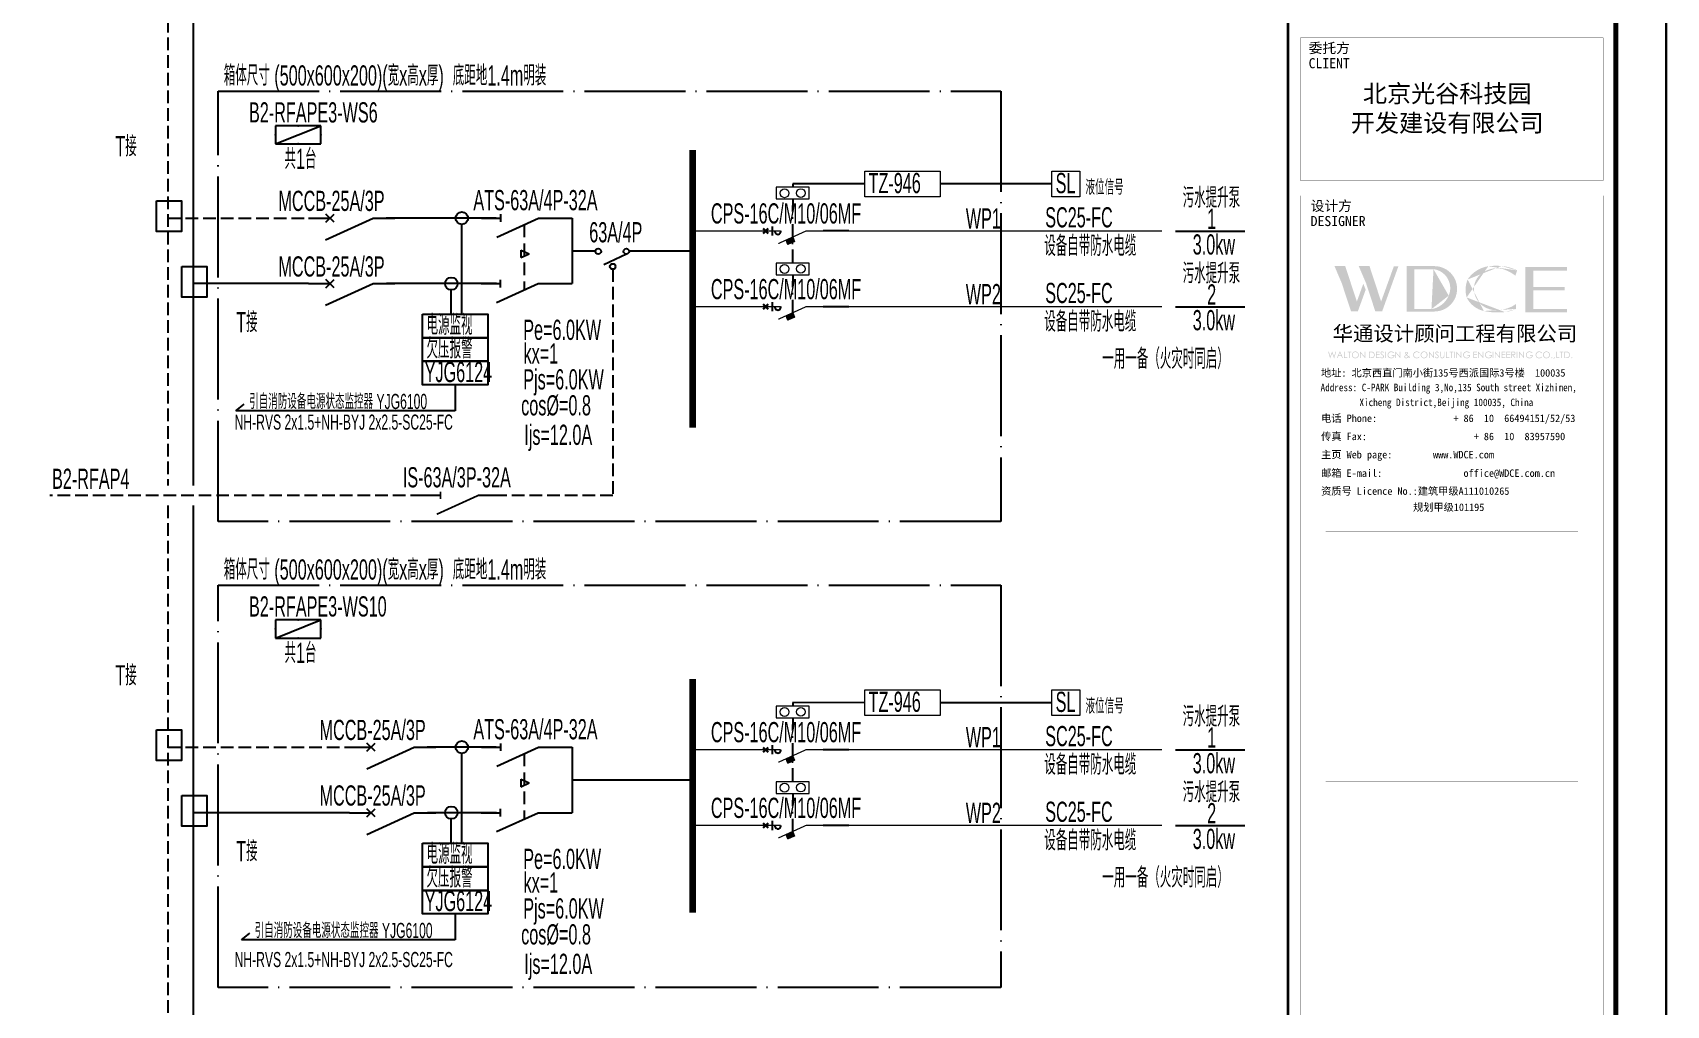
# Model space of a CAD drawing. Extents: x 776418 to 2076422, y -1170708 to 498544.
# Drawn here: x 960562 to 992943, y -990452 to -971179 of the extents above; entities that cross this region are included whole.
import ezdxf
from ezdxf.enums import TextEntityAlignment as Align

# ---------------------------------------------------------------- set-up
doc = ezdxf.new("R2010")
doc.units = 0
doc.header["$LTSCALE"] = 1000
doc.header["$MEASUREMENT"] = 0
for name, pattern in [('CONTINOUS', [0]), ('DASH', [0.35, 0.25, -0.1]), ('DASHDOT2', [0.5, 0.25, -0.125, 0, -0.125]), ('DOTE', [2.42, 2, -0.2, 0.02, -0.2]), ('HIDDEN', [0.375, 0.25, -0.125])]:
    doc.linetypes.add(name, pattern=pattern)
doc.layers.get('0').update_dxf_attribs({"linetype": 'CONTINUOUS'})
for name, color, linetype in [('D-TEXT', 7, 'CONTINUOUS'), ('DIM-动力', 3, 'CONTINUOUS'), ('DQ', 255, 'CONTINOUS'), ('EL-SYSTEM', 1, 'CONTINUOUS'), ('ELEMENT', 3, 'CONTINUOUS'), ('EQUIP-动力', 3, 'CONTINUOUS'), ('EQUIP-箱柜', 3, 'CONTINUOUS'), ('SHEET_LINE', 6, 'CONTINUOUS'), ('SHEET_TEXT', 7, 'CONTINUOUS'), ('TEL_TITLE', 7, 'CONTINUOUS'), ('WIRE-母线', 6, 'CONTINUOUS'), ('WIRE-照明', 1, 'CONTINUOUS'), ('WIRE-系统', 4, 'CONTINUOUS'), ('WIRE-通讯', 4, 'CONTINUOUS'), ('字', 7, 'CONTINUOUS')]:
    doc.layers.add(name, color=color, linetype=linetype)
doc.layers.add('层1', color=7, linetype='CONTINUOUS', lineweight=0)
doc.styles.add('_JD', font='ros.shx', dxfattribs={"width": 0.8, "bigfont": 'JD.shx'})
doc.styles.add('_TCH_LABEL', font='COMPLEX', dxfattribs={"bigfont": 'GBCBIG'})
doc.styles.add('DIM_FONT', font='SIMPLEX', dxfattribs={"width": 0.7, "bigfont": 'GBCBIG'})
doc.styles.get("Standard").update_dxf_attribs({"font": 'gbenor.shx', "bigfont": 'gbcbig.shx'})
doc.styles.add('华文细黑', font='STXIHEI.TTF')

# ---------------------------------------------------------------- blocks, each defined once
blk = doc.blocks.new('$element$00000596')
at = {"const_width": 0.0233}
for points in [[(0, 0), (0, -0.25)], [(-0.25, -0.2), (0, -0.75), (0, -1)]]:
    blk.add_lwpolyline(points, dxfattribs=at)
blk.add_arc((-0.008, -0.192), 0.0589, 81.8699, 278.1301)
at = {"flags": 9}
blk.add_attdef('S', (0, 0), '', height=0.00000667, dxfattribs=at)
blk = doc.blocks.new('KBO')
at = {"lineweight": 30}
for p, q in [((-1003, -47), (-1097, 47)), ((-1097, -47), (-1003, 47))]:
    blk.add_line(p, q, dxfattribs=at)
at = {"color": 2, "lineweight": 25}
blk.add_line((-921, 91), (-921, -91), dxfattribs=at)
at = {"color": 2}
for p, q in [((-644, -187), (-514, -129)), ((-641, -193), (-511, -135)), ((-638, -199), (-509, -141)), ((-636, -205), (-506, -147)), ((-633, -211), (-503, -153)), ((-630, -217), (-501, -159)), ((-628, -222), (-498, -165)), ((-625, -228), (-495, -171)), ((-623, -234), (-493, -177)), ((-620, -240), (-490, -182)), ((-617, -246), (-487, -188)), ((-615, -252), (-485, -194)), ((-612, -258), (-482, -200)), ((-609, -264), (-480, -206))]:
    blk.add_line(p, q, dxfattribs=at)
blk.add_lwpolyline([(-645, -183), (-515, -125), (-478, -210), (-608, -268)], close=True)
at = {"layer": 'ELEMENT', "xscale": 999.9899999999907, "yscale": 999.9899999999907, "zscale": 999.9899999999907, "rotation": 90}
blk.add_blockref('$element$00000596', (-1000, 0), dxfattribs=at)
blk = doc.blocks.new('M_M8')
for p, q in [((-0.25, -0.2), (0, -0.75)), ((0.05, -0.25), (-0.05, -0.25))]:
    blk.add_line(p, q)
for points in [[(0, 0), (0, -0.25)], [(0, -0.75), (0, -1)]]:
    blk.add_lwpolyline(points)
at = {"style": 'DIM_FONT', "width": 0.8, "flags": 9}
blk.add_attdef('S', (0.25, -0.5), '', height=0.2, dxfattribs=at)
blk = doc.blocks.new('M_M7')
for p, q in [((-0.25, -0.2), (0, -0.75)), ((-0.047, -0.297), (0.047, -0.203)), ((-0.047, -0.203), (0.047, -0.297))]:
    blk.add_line(p, q)
for points in [[(0, 0), (0, -0.25)], [(0, -0.75), (0, -1)]]:
    blk.add_lwpolyline(points)
at = {"width": 0.8, "flags": 9}
blk.add_attdef('S', (0.25, -0.5), '', height=0.2, dxfattribs=at)
blk = doc.blocks.new('$equip$00001416')
for p, q in [((0.75, 0.6), (-0.75, 0.6)), ((-0.75, 0), (0.75, 0.6)), ((-0.75, 0.6), (-0.75, 0)), ((0.75, 0), (0.75, 0.6)), ((-0.75, 0), (0.75, 0))]:
    blk.add_line(p, q)
for p in [(0, 0.6), (-0.75, 0.3), (0, 0), (0.75, 0.3)]:
    blk.add_point(p)
at = {"style": '_TCH_LABEL', "flags": 9}
blk.add_attdef('A', (0, 0), '', height=0.00002, dxfattribs=at)
blk = doc.blocks.new('$element$00000578')
at = {"const_width": 0.0233}
for points in [[(0, 0), (0, -0.25)], [(0, -1), (0, -0.75), (-0.25, -0.2)], [(-0.05, -0.25), (0.05, -0.25)]]:
    blk.add_lwpolyline(points, dxfattribs=at)
at = {"flags": 9}
blk.add_attdef('S', (0, 0), '', height=0.00000667, dxfattribs=at)
blk = doc.blocks.new('A$C00115E70')
at = {"layer": 'WIRE-通讯', "ltscale": 0.001}
blk.add_lwpolyline([(-84100, 59400), (0, 59400), (0, 0), (-84100, 0)], close=True, dxfattribs=at)
blk = doc.blocks.new('A$C69861949')
at = {"ltscale": 0.001}
h = blk.add_hatch(color=1, dxfattribs=at)
edge = h.paths.add_edge_path()
edge.add_line((6.19, 4.5), (5.72, 5.69))
edge.add_line((5.72, 5.69), (4.44, 2.16))
edge.add_line((4.44, 2.16), (2.13, 9.19))
edge.add_line((2.13, 9.19), (0, 9.19))
edge.add_arc((-16.38, 0.19), 18.69, 17.5872, 28.7762, ccw=False)
edge.add_line((1.43, 5.84), (3.29, 0.2))
edge.add_line((3.29, 0.2), (4.63, 0.2))
edge.add_line((4.63, 0.2), (6.19, 4.5))
h = blk.add_hatch(color=256, dxfattribs=at)
edge = h.paths.add_edge_path()
edge.add_line((12.68, 9.16), (11.78, 9.16))
edge.add_line((11.78, 9.16), (9.25, 2.16))
edge.add_line((9.25, 2.16), (6.94, 9.19))
edge.add_line((6.94, 9.19), (4.81, 9.19))
edge.add_arc((-11.57, 0.19), 18.69, 17.5872, 28.7762, ccw=False)
edge.add_line((6.25, 5.84), (8.1, 0.2))
edge.add_line((8.1, 0.2), (9.45, 0.2))
edge.add_line((9.45, 0.2), (12.68, 9.16))
h = blk.add_hatch(color=256, dxfattribs=at)
edge = h.paths.add_edge_path(flags=16)
edge.add_line((15.83, 8.57), (19.63, 8.57))
edge.add_arc((19.17, 4.82), 3.78, -23.1418, 82.9442, ccw=False)
edge.add_arc((18.56, 5.02), 4.42, 278.685, 337.5263, ccw=False)
edge.add_line((19.22, 0.65), (15.83, 0.65))
edge.add_line((15.83, 0.65), (15.83, 8.57))
edge = h.paths.add_edge_path()
edge.add_line((19.82, 9.18), (14.31, 9.18))
edge.add_line((14.31, 9.18), (14.31, 0.18))
edge.add_line((14.31, 0.18), (19.82, 0.18))
edge.add_arc((19.82, 4.68), 4.5, 270, 450)
h = blk.add_hatch(color=256, dxfattribs=at)
edge = h.paths.add_edge_path()
edge.add_arc((32.12, 5.29), 4.85, 246.0393, 272.6902)
edge.add_arc((32.04, 6.93), 6.49, 272.7072, 286.0208)
edge.add_arc((32.38, 6.77), 6.25, 283.4194, 305.53)
edge.add_line((36.01, 1.68), (36.01, 0.69))
edge.add_arc((32.99, 7.2), 7.17, 276.4266, 294.9218, ccw=False)
edge.add_arc((32.35, 12.88), 12.89, 257.7178, 276.4266, ccw=False)
edge.add_arc((30.66, 5.12), 4.95, 205.7856, 257.7178, ccw=False)
edge.add_arc((31.4, 4.47), 5.41, 157.6279, 196.1138, ccw=False)
edge.add_arc((31.4, 3.21), 6.01, 98.7561, 146.4478, ccw=False)
edge.add_arc((31.98, -1.34), 10.59, 83.9971, 98.116, ccw=False)
edge.add_arc((32.42, 0.85), 8.38, 63.158, 85.4353, ccw=False)
edge.add_line((36.21, 8.32), (35.86, 7.28))
edge.add_arc((31.06, 1.12), 7.81, 52.0262, 73.2155)
edge.add_arc((32.2, 4.92), 3.84, 73.2155, 96.604)
edge.add_arc((32.39, 3.31), 5.47, 96.604, 125.55)
edge.add_arc((31.35, 4.76), 3.68, 125.55, 164.03)
edge.add_arc((31.71, 4.66), 4.06, 164.03, 213.6257)
edge.add_arc((31.98, 4.83), 4.37, 213.6257, 245.272)
blk.add_hatch(color=256, dxfattribs=at).paths.add_polyline_path([(45.65, 5.06), (39.44, 5.06), (39.44, 8.3), (46.09, 8.3), (46.09, 9.01), (37.82, 9.01), (37.82, 0), (46.09, 0), (46.09, 0.7), (39.44, 0.7), (39.44, 4.41), (45.65, 4.41)])
blk = doc.blocks.new('A$C51FB5BAD')
at = {"layer": 'SHEET_TEXT'}
h = blk.add_hatch(color=256, dxfattribs=at)
h.paths.add_polyline_path([(-886, -18950), (-883, -18943), (-875, -18940), (-867, -18943), (-864, -18950), (-867, -18958), (-875, -18961), (-883, -18958)])
h.paths.add_polyline_path([(-994, -18829), (-1021, -18829), (-1021, -18959), (-980, -18959), (-972, -18959), (-959, -18957), (-949, -18955), (-941, -18951), (-1009, -18947), (-1009, -18842), (-999, -18842), (-943, -18838), (-954, -18833), (-959, -18832), (-968, -18830), (-980, -18829)])
h.paths.add_polyline_path([(-943, -18838), (-999, -18842), (-997, -18842), (-984, -18842), (-973, -18843), (-964, -18844), (-963, -18844), (-952, -18848), (-943, -18854), (-943, -18854), (-935, -18862), (-930, -18872), (-929, -18874), (-926, -18884), (-925, -18896), (-925, -18896), (-926, -18908), (-929, -18918), (-934, -18927), (-941, -18935), (-949, -18941), (-959, -18944), (-960, -18944), (-968, -18946), (-980, -18946), (-994, -18947), (-1009, -18947), (-941, -18951), (-933, -18946), (-926, -18938), (-919, -18929), (-919, -18928), (-915, -18918), (-913, -18907), (-912, -18896), (-912, -18889), (-914, -18878), (-917, -18868), (-918, -18864), (-924, -18854), (-931, -18846), (-934, -18844)])
h.paths.add_polyline_path([(-1040, -18829), (-1111, -18829), (-1111, -18842), (-1082, -18842), (-1082, -18959), (-1069, -18959), (-1069, -18842), (-1040, -18842)])
h.paths.add_polyline_path([(-1168, -18829), (-1181, -18829), (-1181, -18959), (-1118, -18959), (-1118, -18946), (-1168, -18946)])
h.paths.add_polyline_path([(-1221, -18935), (-1209, -18941), (-1227, -18974), (-1236, -18970)])
h.paths.add_polyline_path([(-1281, -18950), (-1277, -18943), (-1270, -18940), (-1262, -18943), (-1259, -18950), (-1262, -18958), (-1270, -18961), (-1277, -18958)])
h.paths.add_polyline_path([(-1377, -18826), (-1378, -18826), (-1390, -18827), (-1400, -18830), (-1410, -18835), (-1412, -18836), (-1376, -18838), (-1365, -18839), (-1355, -18842), (-1346, -18848), (-1337, -18855), (-1330, -18863), (-1325, -18872), (-1322, -18883), (-1321, -18894), (-1321, -18894), (-1322, -18906), (-1325, -18916), (-1330, -18925), (-1337, -18934), (-1345, -18941), (-1354, -18946), (-1365, -18949), (-1376, -18949), (-1339, -18952), (-1330, -18945), (-1323, -18938), (-1316, -18928), (-1315, -18926), (-1311, -18916), (-1308, -18905), (-1307, -18894), (-1307, -18891), (-1309, -18880), (-1312, -18870), (-1316, -18860), (-1318, -18857), (-1324, -18849), (-1332, -18841), (-1341, -18835), (-1344, -18833), (-1354, -18829), (-1365, -18827)])
h.paths.add_polyline_path([(-1412, -18836), (-1421, -18843), (-1429, -18851), (-1435, -18860), (-1436, -18862), (-1441, -18873), (-1443, -18883), (-1444, -18895), (-1444, -18897), (-1443, -18908), (-1440, -18919), (-1435, -18929), (-1434, -18930), (-1427, -18939), (-1419, -18947), (-1410, -18953), (-1407, -18954), (-1397, -18959), (-1387, -18961), (-1375, -18962), (-1373, -18962), (-1362, -18961), (-1351, -18958), (-1341, -18953), (-1339, -18952), (-1376, -18949), (-1386, -18949), (-1396, -18946), (-1406, -18941), (-1414, -18933), (-1421, -18925), (-1426, -18916), (-1429, -18906), (-1431, -18895), (-1431, -18894), (-1429, -18883), (-1426, -18873), (-1422, -18863), (-1415, -18855), (-1407, -18848), (-1398, -18843), (-1387, -18840), (-1376, -18838)])
h.paths.add_polyline_path([(-1521, -18826), (-1525, -18826), (-1536, -18827), (-1547, -18830), (-1557, -18835), (-1559, -18836), (-1521, -18838), (-1511, -18839), (-1500, -18842), (-1491, -18846), (-1482, -18853), (-1474, -18861), (-1464, -18853), (-1471, -18846), (-1479, -18839), (-1489, -18833), (-1499, -18829), (-1510, -18827)])
h.paths.add_polyline_path([(-1559, -18836), (-1568, -18842), (-1576, -18850), (-1582, -18859), (-1583, -18861), (-1588, -18871), (-1590, -18882), (-1591, -18893), (-1590, -18905), (-1588, -18915), (-1584, -18925), (-1579, -18934), (-1571, -18943), (-1571, -18943), (-1563, -18950), (-1520, -18950), (-1521, -18950), (-1533, -18949), (-1543, -18946), (-1553, -18941), (-1561, -18934), (-1561, -18934), (-1568, -18925), (-1574, -18916), (-1576, -18906), (-1577, -18894), (-1577, -18894), (-1576, -18883), (-1573, -18873), (-1568, -18863), (-1561, -18855), (-1560, -18855), (-1552, -18848), (-1542, -18843), (-1532, -18840), (-1521, -18838)])
h.paths.add_polyline_path([(-1474, -18929), (-1481, -18935), (-1489, -18941), (-1499, -18946), (-1509, -18949), (-1520, -18950), (-1563, -18950), (-1554, -18955), (-1544, -18959), (-1533, -18961), (-1521, -18962), (-1510, -18961), (-1499, -18959), (-1489, -18955), (-1481, -18951), (-1472, -18945), (-1464, -18936)])
h.paths.add_polyline_path([(-1713, -18826), (-1715, -18826), (-1727, -18827), (-1737, -18829), (-1747, -18833), (-1756, -18839), (-1764, -18846), (-1770, -18853), (-1776, -18862), (-1781, -18872), (-1783, -18883), (-1784, -18894), (-1784, -18903), (-1781, -18914), (-1777, -18924), (-1771, -18933), (-1764, -18942), (-1761, -18944), (-1753, -18951), (-1711, -18950), (-1714, -18950), (-1725, -18948), (-1735, -18945), (-1745, -18940), (-1753, -18933), (-1754, -18933), (-1761, -18924), (-1766, -18914), (-1769, -18904), (-1770, -18893), (-1770, -18887), (-1768, -18876), (-1763, -18866), (-1759, -18860), (-1751, -18852), (-1741, -18846), (-1734, -18843), (-1723, -18840), (-1712, -18839), (-1672, -18837), (-1681, -18832), (-1692, -18829), (-1702, -18827)])
h.paths.add_polyline_path([(-1672, -18837), (-1712, -18839), (-1709, -18839), (-1698, -18841), (-1687, -18844), (-1681, -18847), (-1672, -18853), (-1663, -18860), (-1654, -18851), (-1654, -18851), (-1663, -18843)])
h.paths.add_polyline_path([(-1646, -18897), (-1702, -18897), (-1702, -18909), (-1660, -18909), (-1661, -18911), (-1664, -18922), (-1669, -18931), (-1677, -18939), (-1679, -18941), (-1689, -18946), (-1699, -18949), (-1711, -18950), (-1753, -18951), (-1744, -18956), (-1734, -18959), (-1723, -18961), (-1711, -18962), (-1703, -18962), (-1692, -18960), (-1681, -18957), (-1672, -18951), (-1664, -18945), (-1659, -18938), (-1653, -18930), (-1649, -18920), (-1647, -18909)])
h.paths.add_polyline_path([(-1918, -18829), (-1908, -18861), (-1822, -18959), (-1832, -18929)])
h.paths.add_polyline_path([(-1918, -18829), (-1921, -18829), (-1921, -18959), (-1908, -18959), (-1908, -18861)])
h.paths.add_polyline_path([(-1819, -18829), (-1832, -18829), (-1832, -18929), (-1822, -18959), (-1819, -18959)])
h.paths.add_polyline_path([(-1964, -18829), (-1951, -18829), (-1951, -18959), (-1964, -18959)])
h.paths.add_polyline_path([(-2045, -18829), (-2071, -18829), (-2071, -18959), (-2058, -18959), (-2058, -18899), (-2051, -18899), (-2020, -18898), (-2010, -18895), (-2002, -18890), (-2058, -18886), (-2058, -18842), (-2035, -18842), (-2002, -18837), (-2005, -18835), (-2016, -18831), (-2021, -18830), (-2031, -18829)])
h.paths.add_polyline_path([(-2002, -18837), (-2035, -18842), (-2032, -18842), (-2020, -18843), (-2011, -18847), (-2006, -18853), (-2004, -18864), (-2005, -18873), (-2011, -18881), (-2013, -18882), (-2023, -18885), (-2036, -18886), (-2058, -18886), (-2002, -18890), (-1996, -18884), (-1991, -18875), (-1990, -18864), (-1990, -18859), (-1993, -18849), (-1995, -18846)])
h.paths.add_polyline_path([(-2020, -18898), (-2051, -18899), (-2035, -18899), (-2032, -18899)], flags=17)
h.paths.add_polyline_path([(-2051, -18899), (-2004, -18959), (-1988, -18959), (-2035, -18899)])
h.paths.add_polyline_path([(-2094, -18829), (-2169, -18829), (-2169, -18959), (-2095, -18959), (-2095, -18946), (-2156, -18946), (-2156, -18895), (-2095, -18895), (-2095, -18882), (-2156, -18882), (-2156, -18842), (-2094, -18842)])
h.paths.add_polyline_path([(-2191, -18829), (-2265, -18829), (-2265, -18959), (-2192, -18959), (-2192, -18946), (-2252, -18946), (-2252, -18895), (-2192, -18895), (-2192, -18882), (-2252, -18882), (-2252, -18842), (-2191, -18842)])
h.paths.add_polyline_path([(-2396, -18829), (-2386, -18861), (-2300, -18959), (-2310, -18929)])
h.paths.add_polyline_path([(-2396, -18829), (-2399, -18829), (-2399, -18959), (-2386, -18959), (-2386, -18861)])
h.paths.add_polyline_path([(-2297, -18829), (-2310, -18829), (-2310, -18929), (-2300, -18959), (-2297, -18959)])
h.paths.add_polyline_path([(-2442, -18829), (-2429, -18829), (-2429, -18959), (-2442, -18959)])
h.paths.add_polyline_path([(-2523, -18826), (-2525, -18826), (-2536, -18827), (-2547, -18829), (-2557, -18833), (-2566, -18839), (-2574, -18846), (-2580, -18853), (-2586, -18862), (-2590, -18872), (-2593, -18883), (-2594, -18894), (-2593, -18903), (-2591, -18914), (-2587, -18924), (-2581, -18933), (-2574, -18942), (-2571, -18944), (-2563, -18951), (-2520, -18950), (-2524, -18950), (-2535, -18948), (-2545, -18945), (-2554, -18940), (-2563, -18933), (-2563, -18933), (-2571, -18924), (-2576, -18914), (-2579, -18904), (-2580, -18893), (-2580, -18887), (-2577, -18876), (-2572, -18866), (-2568, -18860), (-2560, -18852), (-2551, -18846), (-2544, -18843), (-2533, -18840), (-2522, -18839), (-2482, -18837), (-2491, -18832), (-2501, -18829), (-2512, -18827)])
h.paths.add_polyline_path([(-2482, -18837), (-2522, -18839), (-2519, -18839), (-2508, -18841), (-2497, -18844), (-2491, -18847), (-2482, -18853), (-2473, -18860), (-2463, -18851), (-2463, -18851), (-2472, -18843)])
h.paths.add_polyline_path([(-2455, -18897), (-2511, -18897), (-2511, -18909), (-2470, -18909), (-2470, -18911), (-2474, -18922), (-2479, -18931), (-2487, -18939), (-2489, -18941), (-2498, -18946), (-2509, -18949), (-2520, -18950), (-2563, -18951), (-2554, -18956), (-2544, -18959), (-2533, -18961), (-2521, -18962), (-2513, -18962), (-2501, -18960), (-2491, -18957), (-2482, -18951), (-2474, -18945), (-2468, -18938), (-2463, -18930), (-2459, -18920), (-2456, -18909)])
h.paths.add_polyline_path([(-2728, -18829), (-2718, -18861), (-2632, -18959), (-2642, -18929)])
h.paths.add_polyline_path([(-2728, -18829), (-2731, -18829), (-2731, -18959), (-2718, -18959), (-2718, -18861)])
h.paths.add_polyline_path([(-2629, -18829), (-2642, -18829), (-2642, -18929), (-2632, -18959), (-2629, -18959)])
h.paths.add_polyline_path([(-2753, -18829), (-2828, -18829), (-2828, -18959), (-2754, -18959), (-2754, -18946), (-2815, -18946), (-2815, -18895), (-2754, -18895), (-2754, -18882), (-2815, -18882), (-2815, -18842), (-2753, -18842)])
h.paths.add_polyline_path([(-2956, -18826), (-2958, -18826), (-2969, -18827), (-2980, -18829), (-2990, -18833), (-2999, -18839), (-3007, -18846), (-3013, -18853), (-3019, -18862), (-3023, -18872), (-3026, -18883), (-3027, -18894), (-3026, -18903), (-3024, -18914), (-3020, -18924), (-3014, -18933), (-3007, -18942), (-3004, -18944), (-2996, -18951), (-2953, -18950), (-2957, -18950), (-2968, -18948), (-2978, -18945), (-2988, -18940), (-2996, -18933), (-2996, -18933), (-3004, -18924), (-3009, -18914), (-3012, -18904), (-3013, -18893), (-3013, -18887), (-3010, -18876), (-3005, -18866), (-3001, -18860), (-2994, -18852), (-2984, -18846), (-2977, -18843), (-2966, -18840), (-2955, -18839), (-2915, -18837), (-2924, -18832), (-2934, -18829), (-2945, -18827)])
h.paths.add_polyline_path([(-2915, -18837), (-2955, -18839), (-2952, -18839), (-2941, -18841), (-2930, -18844), (-2924, -18847), (-2915, -18853), (-2906, -18860), (-2896, -18851), (-2897, -18851), (-2905, -18843)])
h.paths.add_polyline_path([(-2888, -18897), (-2945, -18897), (-2945, -18909), (-2903, -18909), (-2903, -18911), (-2907, -18922), (-2912, -18931), (-2920, -18939), (-2922, -18941), (-2932, -18946), (-2942, -18949), (-2953, -18950), (-2996, -18951), (-2987, -18956), (-2977, -18959), (-2966, -18961), (-2954, -18962), (-2946, -18962), (-2934, -18960), (-2924, -18957), (-2915, -18951), (-2907, -18945), (-2901, -18938), (-2896, -18930), (-2892, -18920), (-2889, -18909)])
h.paths.add_polyline_path([(-3161, -18829), (-3151, -18861), (-3065, -18959), (-3075, -18929)])
h.paths.add_polyline_path([(-3161, -18829), (-3164, -18829), (-3164, -18959), (-3151, -18959), (-3151, -18861)])
h.paths.add_polyline_path([(-3062, -18829), (-3075, -18829), (-3075, -18929), (-3065, -18959), (-3062, -18959)])
h.paths.add_polyline_path([(-3207, -18829), (-3194, -18829), (-3194, -18959), (-3207, -18959)])
h.paths.add_polyline_path([(-3224, -18829), (-3295, -18829), (-3295, -18842), (-3266, -18842), (-3266, -18959), (-3253, -18959), (-3253, -18842), (-3224, -18842)])
h.paths.add_polyline_path([(-3352, -18829), (-3365, -18829), (-3365, -18959), (-3302, -18959), (-3302, -18946), (-3352, -18946)])
h.paths.add_polyline_path([(-3398, -18829), (-3410, -18829), (-3410, -18907), (-3411, -18919), (-3412, -18928), (-3412, -18929), (-3417, -18939), (-3418, -18940), (-3427, -18947), (-3429, -18948), (-3440, -18950), (-3468, -18953), (-3459, -18959), (-3450, -18961), (-3439, -18962), (-3436, -18962), (-3425, -18960), (-3415, -18955), (-3415, -18955), (-3407, -18947), (-3401, -18938), (-3400, -18931), (-3398, -18921), (-3398, -18907)])
h.paths.add_polyline_path([(-3470, -18829), (-3483, -18829), (-3483, -18907), (-3483, -18914), (-3482, -18926), (-3481, -18935), (-3479, -18939), (-3473, -18949), (-3468, -18953), (-3440, -18950), (-3444, -18950), (-3455, -18946), (-3457, -18945), (-3465, -18937), (-3466, -18936), (-3470, -18926), (-3470, -18920), (-3470, -18907)])
h.paths.add_polyline_path([(-3547, -18826), (-3550, -18826), (-3561, -18829), (-3570, -18835), (-3571, -18836), (-3577, -18845), (-3579, -18856), (-3579, -18857), (-3576, -18868), (-3576, -18870), (-3569, -18879), (-3569, -18879), (-3562, -18885), (-3552, -18894), (-3546, -18898), (-3537, -18906), (-3531, -18912), (-3528, -18917), (-3525, -18927), (-3526, -18934), (-3532, -18943), (-3538, -18947), (-3549, -18949), (-3575, -18951), (-3567, -18957), (-3558, -18961), (-3547, -18962), (-3541, -18962), (-3531, -18958), (-3522, -18952), (-3518, -18947), (-3513, -18938), (-3511, -18927), (-3513, -18917), (-3518, -18907), (-3523, -18901), (-3530, -18894), (-3540, -18886), (-3545, -18882), (-3555, -18874), (-3561, -18868), (-3562, -18866), (-3565, -18856), (-3565, -18853), (-3560, -18844), (-3558, -18842), (-3548, -18839), (-3521, -18838), (-3529, -18831), (-3536, -18828)])
h.paths.add_polyline_path([(-3521, -18838), (-3548, -18839), (-3544, -18840), (-3534, -18844), (-3531, -18846), (-3524, -18855), (-3513, -18847)], flags=17)
h.paths.add_polyline_path([(-3576, -18928), (-3587, -18935), (-3582, -18943), (-3575, -18951), (-3549, -18949), (-3552, -18949), (-3561, -18946), (-3569, -18939)])
h.paths.add_polyline_path([(-3704, -18829), (-3694, -18861), (-3608, -18959), (-3618, -18929)])
h.paths.add_polyline_path([(-3704, -18829), (-3707, -18829), (-3707, -18959), (-3694, -18959), (-3694, -18861)])
h.paths.add_polyline_path([(-3605, -18829), (-3618, -18829), (-3618, -18929), (-3608, -18959), (-3605, -18959)])
h.paths.add_polyline_path([(-3802, -18826), (-3804, -18826), (-3815, -18827), (-3826, -18830), (-3836, -18835), (-3838, -18836), (-3802, -18838), (-3791, -18839), (-3781, -18842), (-3772, -18848), (-3763, -18855), (-3756, -18863), (-3751, -18872), (-3748, -18883), (-3747, -18894), (-3747, -18894), (-3748, -18906), (-3751, -18916), (-3756, -18925), (-3763, -18934), (-3771, -18941), (-3780, -18946), (-3791, -18949), (-3802, -18949), (-3765, -18952), (-3756, -18945), (-3748, -18938), (-3742, -18928), (-3741, -18926), (-3737, -18916), (-3734, -18905), (-3733, -18894), (-3733, -18891), (-3734, -18880), (-3737, -18870), (-3742, -18860), (-3743, -18857), (-3750, -18849), (-3758, -18841), (-3767, -18835), (-3770, -18833), (-3780, -18829), (-3791, -18827)])
h.paths.add_polyline_path([(-3838, -18836), (-3847, -18843), (-3855, -18851), (-3861, -18860), (-3862, -18862), (-3866, -18873), (-3869, -18883), (-3870, -18895), (-3870, -18897), (-3869, -18908), (-3866, -18919), (-3861, -18929), (-3860, -18930), (-3853, -18939), (-3845, -18947), (-3836, -18953), (-3833, -18954), (-3823, -18959), (-3813, -18961), (-3801, -18962), (-3799, -18962), (-3788, -18961), (-3777, -18958), (-3767, -18953), (-3765, -18952), (-3802, -18949), (-3812, -18949), (-3822, -18946), (-3832, -18941), (-3840, -18933), (-3847, -18925), (-3852, -18916), (-3855, -18906), (-3856, -18895), (-3856, -18894), (-3855, -18883), (-3852, -18873), (-3848, -18863), (-3841, -18855), (-3833, -18848), (-3823, -18843), (-3813, -18840), (-3802, -18838)])
h.paths.add_polyline_path([(-3947, -18826), (-3951, -18826), (-3962, -18827), (-3973, -18830), (-3983, -18835), (-3985, -18836), (-3947, -18838), (-3937, -18839), (-3926, -18842), (-3917, -18846), (-3908, -18853), (-3900, -18861), (-3890, -18853), (-3896, -18846), (-3905, -18839), (-3915, -18833), (-3925, -18829), (-3936, -18827)])
h.paths.add_polyline_path([(-3985, -18836), (-3994, -18842), (-4001, -18850), (-4008, -18859), (-4009, -18861), (-4014, -18871), (-4016, -18882), (-4017, -18893), (-4016, -18905), (-4014, -18915), (-4010, -18925), (-4004, -18934), (-3997, -18943), (-3997, -18943), (-3989, -18950), (-3946, -18950), (-3947, -18950), (-3959, -18949), (-3969, -18946), (-3979, -18941), (-3987, -18934), (-3987, -18934), (-3994, -18925), (-3999, -18916), (-4002, -18906), (-4003, -18894), (-4003, -18894), (-4002, -18883), (-3999, -18873), (-3994, -18863), (-3987, -18855), (-3986, -18855), (-3978, -18848), (-3968, -18843), (-3958, -18840), (-3947, -18838)])
h.paths.add_polyline_path([(-3900, -18929), (-3907, -18935), (-3915, -18941), (-3925, -18946), (-3935, -18949), (-3946, -18950), (-3989, -18950), (-3980, -18955), (-3969, -18959), (-3959, -18961), (-3947, -18962), (-3936, -18961), (-3925, -18959), (-3915, -18955), (-3907, -18951), (-3898, -18945), (-3890, -18936)])
h.paths.add_polyline_path([(-4149, -18834), (-4150, -18834), (-4161, -18836), (-4170, -18840), (-4176, -18847), (-4179, -18857), (-4179, -18859), (-4175, -18870), (-4175, -18870), (-4170, -18878), (-4162, -18888), (-4170, -18894), (-4153, -18898), (-4120, -18933), (-4124, -18935), (-4134, -18942), (-4142, -18946), (-4148, -18948), (-4158, -18950), (-4184, -18954), (-4181, -18956), (-4171, -18961), (-4160, -18962), (-4160, -18962), (-4148, -18961), (-4138, -18958), (-4132, -18955), (-4122, -18949), (-4111, -18942), (-4094, -18940), (-4101, -18933), (-4095, -18928), (-4111, -18924), (-4144, -18890), (-4140, -18887), (-4152, -18881), (-4156, -18875), (-4163, -18865), (-4166, -18858), (-4161, -18849), (-4160, -18849), (-4150, -18846), (-4129, -18841), (-4129, -18841), (-4138, -18836)])
h.paths.add_polyline_path([(-4129, -18841), (-4150, -18846), (-4149, -18846), (-4139, -18849), (-4134, -18857), (-4135, -18863), (-4141, -18871), (-4152, -18881), (-4140, -18887), (-4131, -18879), (-4125, -18871), (-4123, -18868), (-4121, -18857), (-4122, -18850)], flags=17)
h.paths.add_polyline_path([(-4170, -18894), (-4178, -18902), (-4185, -18910), (-4186, -18912), (-4191, -18922), (-4193, -18932), (-4193, -18934), (-4190, -18945), (-4184, -18954), (-4158, -18950), (-4164, -18949), (-4174, -18944), (-4176, -18941), (-4180, -18931), (-4180, -18928), (-4175, -18918), (-4172, -18914), (-4164, -18907), (-4153, -18898)])
h.paths.add_polyline_path([(-4095, -18911), (-4101, -18916), (-4111, -18924), (-4095, -18928), (-4086, -18920)])
h.paths.add_polyline_path([(-4094, -18940), (-4111, -18942), (-4095, -18959), (-4077, -18959), (-4078, -18957), (-4087, -18948)])
h.paths.add_polyline_path([(-4369, -18829), (-4358, -18861), (-4273, -18959), (-4283, -18929)])
h.paths.add_polyline_path([(-4369, -18829), (-4372, -18829), (-4372, -18959), (-4358, -18959), (-4358, -18861)])
h.paths.add_polyline_path([(-4270, -18829), (-4283, -18829), (-4283, -18929), (-4273, -18959), (-4270, -18959)])
h.paths.add_polyline_path([(-4454, -18826), (-4456, -18826), (-4468, -18827), (-4479, -18829), (-4489, -18833), (-4497, -18839), (-4506, -18846), (-4512, -18853), (-4518, -18862), (-4522, -18872), (-4525, -18883), (-4526, -18894), (-4525, -18903), (-4523, -18914), (-4518, -18924), (-4513, -18933), (-4505, -18942), (-4503, -18944), (-4495, -18951), (-4452, -18950), (-4456, -18950), (-4467, -18948), (-4477, -18945), (-4486, -18940), (-4495, -18933), (-4495, -18933), (-4502, -18924), (-4508, -18914), (-4511, -18904), (-4512, -18893), (-4511, -18887), (-4509, -18876), (-4504, -18866), (-4500, -18860), (-4492, -18852), (-4483, -18846), (-4475, -18843), (-4465, -18840), (-4454, -18839), (-4413, -18837), (-4423, -18832), (-4433, -18829), (-4443, -18827)])
h.paths.add_polyline_path([(-4413, -18837), (-4454, -18839), (-4450, -18839), (-4440, -18841), (-4429, -18844), (-4423, -18847), (-4414, -18853), (-4405, -18860), (-4395, -18851), (-4395, -18851), (-4404, -18843)])
h.paths.add_polyline_path([(-4387, -18897), (-4443, -18897), (-4443, -18909), (-4402, -18909), (-4402, -18911), (-4405, -18922), (-4411, -18931), (-4419, -18939), (-4421, -18941), (-4430, -18946), (-4440, -18949), (-4452, -18950), (-4495, -18951), (-4486, -18956), (-4475, -18959), (-4464, -18961), (-4452, -18962), (-4444, -18962), (-4433, -18960), (-4423, -18957), (-4414, -18951), (-4406, -18945), (-4400, -18938), (-4395, -18930), (-4391, -18920), (-4388, -18909)])
h.paths.add_polyline_path([(-4572, -18829), (-4559, -18829), (-4559, -18959), (-4572, -18959)])
h.paths.add_polyline_path([(-4634, -18826), (-4637, -18826), (-4647, -18829), (-4656, -18835), (-4658, -18836), (-4663, -18845), (-4665, -18856), (-4665, -18857), (-4663, -18868), (-4662, -18870), (-4656, -18879), (-4656, -18879), (-4649, -18885), (-4638, -18894), (-4633, -18898), (-4624, -18906), (-4618, -18912), (-4614, -18917), (-4612, -18927), (-4613, -18934), (-4618, -18943), (-4625, -18947), (-4636, -18949), (-4661, -18951), (-4653, -18957), (-4644, -18961), (-4634, -18962), (-4627, -18962), (-4617, -18958), (-4608, -18952), (-4604, -18947), (-4599, -18938), (-4597, -18927), (-4599, -18917), (-4605, -18907), (-4609, -18901), (-4617, -18894), (-4627, -18886), (-4632, -18882), (-4642, -18874), (-4647, -18868), (-4649, -18866), (-4652, -18856), (-4652, -18853), (-4647, -18844), (-4645, -18842), (-4634, -18839), (-4607, -18838), (-4615, -18831), (-4623, -18828)])
h.paths.add_polyline_path([(-4607, -18838), (-4634, -18839), (-4631, -18840), (-4621, -18844), (-4618, -18846), (-4610, -18855), (-4600, -18847)], flags=17)
h.paths.add_polyline_path([(-4662, -18928), (-4673, -18935), (-4669, -18943), (-4661, -18951), (-4636, -18949), (-4639, -18949), (-4647, -18946), (-4655, -18939)])
h.paths.add_polyline_path([(-4682, -18829), (-4757, -18829), (-4757, -18959), (-4683, -18959), (-4683, -18946), (-4744, -18946), (-4744, -18895), (-4683, -18895), (-4683, -18882), (-4744, -18882), (-4744, -18842), (-4682, -18842)])
h.paths.add_polyline_path([(-4864, -18829), (-4891, -18829), (-4891, -18959), (-4850, -18959), (-4842, -18959), (-4830, -18957), (-4820, -18955), (-4811, -18951), (-4879, -18947), (-4879, -18842), (-4870, -18842), (-4813, -18838), (-4824, -18833), (-4829, -18832), (-4839, -18830), (-4850, -18829)])
h.paths.add_polyline_path([(-4813, -18838), (-4870, -18842), (-4867, -18842), (-4854, -18842), (-4843, -18843), (-4834, -18844), (-4833, -18844), (-4823, -18848), (-4813, -18854), (-4813, -18854), (-4805, -18862), (-4800, -18872), (-4799, -18874), (-4796, -18884), (-4795, -18896), (-4795, -18896), (-4796, -18908), (-4799, -18918), (-4804, -18927), (-4811, -18935), (-4819, -18941), (-4830, -18944), (-4830, -18944), (-4839, -18946), (-4850, -18946), (-4864, -18947), (-4879, -18947), (-4811, -18951), (-4804, -18946), (-4796, -18938), (-4790, -18929), (-4789, -18928), (-4785, -18918), (-4783, -18907), (-4782, -18896), (-4782, -18889), (-4784, -18878), (-4787, -18868), (-4789, -18864), (-4794, -18854), (-4801, -18846), (-4804, -18844)])
h.paths.add_polyline_path([(-5067, -18829), (-5057, -18861), (-4971, -18959), (-4981, -18929)])
h.paths.add_polyline_path([(-5067, -18829), (-5070, -18829), (-5070, -18959), (-5057, -18959), (-5057, -18861)])
h.paths.add_polyline_path([(-4968, -18829), (-4981, -18829), (-4981, -18929), (-4971, -18959), (-4968, -18959)])
h.paths.add_polyline_path([(-5165, -18826), (-5167, -18826), (-5178, -18827), (-5189, -18830), (-5199, -18835), (-5201, -18836), (-5165, -18838), (-5154, -18839), (-5144, -18842), (-5134, -18848), (-5125, -18855), (-5119, -18863), (-5114, -18872), (-5110, -18883), (-5109, -18894), (-5109, -18894), (-5110, -18906), (-5114, -18916), (-5118, -18925), (-5125, -18934), (-5133, -18941), (-5143, -18946), (-5153, -18949), (-5165, -18949), (-5128, -18952), (-5119, -18945), (-5111, -18938), (-5105, -18928), (-5104, -18926), (-5099, -18916), (-5097, -18905), (-5096, -18894), (-5096, -18891), (-5097, -18880), (-5100, -18870), (-5105, -18860), (-5106, -18857), (-5113, -18849), (-5121, -18841), (-5130, -18835), (-5133, -18833), (-5143, -18829), (-5154, -18827)])
h.paths.add_polyline_path([(-5201, -18836), (-5210, -18843), (-5217, -18851), (-5224, -18860), (-5225, -18862), (-5229, -18873), (-5232, -18883), (-5233, -18895), (-5232, -18897), (-5231, -18908), (-5228, -18919), (-5223, -18929), (-5222, -18930), (-5216, -18939), (-5208, -18947), (-5198, -18953), (-5196, -18954), (-5186, -18959), (-5175, -18961), (-5164, -18962), (-5161, -18962), (-5150, -18961), (-5140, -18958), (-5130, -18953), (-5128, -18952), (-5165, -18949), (-5175, -18949), (-5185, -18946), (-5194, -18941), (-5203, -18933), (-5210, -18925), (-5215, -18916), (-5218, -18906), (-5219, -18895), (-5219, -18894), (-5218, -18883), (-5215, -18873), (-5210, -18863), (-5203, -18855), (-5195, -18848), (-5186, -18843), (-5176, -18840), (-5165, -18838)])
h.paths.add_polyline_path([(-5246, -18829), (-5317, -18829), (-5317, -18842), (-5288, -18842), (-5288, -18959), (-5275, -18959), (-5275, -18842), (-5246, -18842)])
h.paths.add_polyline_path([(-5374, -18829), (-5387, -18829), (-5387, -18959), (-5324, -18959), (-5324, -18946), (-5374, -18946)])
h.paths.add_polyline_path([(-5468, -18824), (-5470, -18853), (-5448, -18901), (-5492, -18901), (-5442, -18915), (-5421, -18959), (-5408, -18959)])
h.paths.add_polyline_path([(-5468, -18824), (-5471, -18824), (-5532, -18959), (-5518, -18959), (-5498, -18915), (-5442, -18915), (-5492, -18901), (-5470, -18853)])
h.paths.add_polyline_path([(-5545, -18829), (-5558, -18829), (-5585, -18926), (-5585, -18962), (-5583, -18962)])
h.paths.add_polyline_path([(-5622, -18829), (-5623, -18861), (-5585, -18962), (-5585, -18926)])
h.paths.add_polyline_path([(-5622, -18829), (-5625, -18829), (-5662, -18926), (-5665, -18962), (-5663, -18962), (-5623, -18861)])
h.paths.add_polyline_path([(-5688, -18829), (-5702, -18829), (-5665, -18962), (-5662, -18926)])
at = {"layer": 'SHEET_LINE', "const_width": 50}
blk.add_lwpolyline([(-6500, -57400), (0, -57400), (0, -6150), (-6500, -6150)], close=True, dxfattribs=at)
at = {"layer": 'SHEET_LINE', "const_width": 5}
for points in [[(-250, -15440), (-250, -12613), (-6250, -12613), (-6250, -15440)], [(-6250, -15440), (-250, -15440)], [(-6250, -15740), (-6250, -33443)], [(-6250, -15740), (-250, -15740)], [(-6250, -33443), (-250, -33443), (-250, -15740)], [(-5750, -22389), (-750, -22389)], [(-5750, -27343), (-750, -27343)]]:
    blk.add_lwpolyline(points, dxfattribs=at)
at = {"layer": 'SHEET_TEXT', "ltscale": 0.001, "xscale": 100, "yscale": 100, "zscale": 100}
blk.add_blockref('A$C69861949', (-5578, -18053), dxfattribs=at)
at = {"layer": 'SHEET_TEXT', "style": '华文细黑'}
for s, p in [('委托方', (-6090, -12714)), ('CLIENT', (-6090, -13014))]:
    blk.add_text(s, height=200, dxfattribs=at).set_placement(p, align=Align.TOP_LEFT)
at = {"layer": 'SHEET_TEXT', "color": 6, "style": '华文细黑'}
for s, p in [('设计方', (-6050, -15842)), ('DESIGNER', (-6050, -16142))]:
    blk.add_text(s, height=200, dxfattribs=at).set_placement(p, align=Align.TOP_LEFT)
at = {"layer": 'SHEET_TEXT', "style": '华文细黑'}
for s, height, p in [('华通设计顾问工程有限公司', 296.23, (-5615, -18619)), ('地址: 北京西直门南小街135号西派国际3号楼  100035', 148.12, (-5844, -19325)), ('电话 Phone:               + 86  10  66494151/52/53', 148.12, (-5842, -20225)), ('传真 Fax:                     + 86  10  83957590', 148.12, (-5842, -20584)), ('主页 Web page:        www.WDCE.com', 148.12, (-5842, -20945)), ('邮箱 E-mail:                office@WDCE.com.cn ', 148.12, (-5842, -21312)), ('资质号 Licence No.:建筑甲级A111010265', 148.12, (-5842, -21667)), ('规划甲级101195', 148.1, (-4020, -21987))]:
    blk.add_text(s, height=height, dxfattribs=at).set_placement(p)
at = {"layer": 'SHEET_TEXT', "style": '华文细黑', "width": 0.9}
for s, p in [('Address: C-PARK Building 3,No,135 South street Xizhimen,', (-5853, -19614)), ('Xicheng District,Beijing 100035, China', (-5083, -19909))]:
    blk.add_text(s, height=148.12, dxfattribs=at).set_placement(p)
at = {"layer": '字', "insert": (-3343, -14027), "char_height": 350, "width": 78154.16, "attachment_point": 5, "style": '华文细黑'}
blk.add_mtext('北京光谷科技园\\P开发建设有限公司', dxfattribs=at)

msp = doc.modelspace()

# ---------------------------------------------------------------- linework, layer by layer
at = {"linetype": 'DOTE'}
for p, q in [((964240, -972335), (979750, -972335)), ((964240, -980867), (964240, -972335)), ((979750, -972335), (979750, -980867)), ((979750, -980867), (964240, -980867)), ((964240, -982125), (979750, -982125)), ((964240, -990100), (964240, -982125)), ((979750, -982125), (979750, -990100)), ((979750, -990100), (964240, -990100))]:
    msp.add_line(p, q, dxfattribs=at)
at = {"color": 1, "lineweight": 25}
for p, q in [((976736, -975108), (976232, -975108)), ((976736, -976608), (976232, -976608)), ((976736, -985387), (976232, -985387)), ((976736, -986887), (976232, -986887))]:
    msp.add_line(p, q, dxfattribs=at)
at = {"color": 7, "linetype": 'DASH'}
for p, q in [((972060, -975866), (972060, -980350)), ((968653, -980350, 0), (960900, -980350, 0)), ((972060, -980350), (969403, -980350))]:
    msp.add_line(p, q, dxfattribs=at)
at = {"lineweight": 0}
for points in [[(980764, -973924), (981315, -973924), (981315, -974430), (980764, -974430)], [(980764, -984203), (981315, -984203), (981315, -984709), (980764, -984709)]]:
    msp.add_lwpolyline(points, close=True, dxfattribs=at)
at = {"layer": 'D-TEXT'}
for p, q in [((983211, -975109), (984590, -975109)), ((983211, -976609), (984590, -976609)), ((983211, -985388), (984590, -985388)), ((983211, -986888), (984590, -986888))]:
    msp.add_line(p, q, dxfattribs=at)
for points in [[(961892, -973738, 0, 0, 0), (962829, -973738, 0, 0, 0), (963134, -974361, 80, 0, 0), (963266, -974631, 0, 0, 0)], [(965145, -977224, 0, 0, 0), (964208, -977224, 0, 0, 0), (963903, -976601, 80, 0, 0), (963771, -976331, 0, 0, 0)], [(961892, -984222, 0, 0, 0), (962829, -984222, 0, 0, 0), (963134, -984845, 80, 0, 0), (963266, -985114, 0, 0, 0)], [(965145, -987707, 0, 0, 0), (964208, -987707, 0, 0, 0), (963903, -987084, 80, 0, 0), (963771, -986815, 0, 0, 0)]]:
    msp.add_lwpolyline(points, format="xyseb", dxfattribs=at)
at = {"layer": 'DIM-动力', "ltscale": 0.001}
msp.add_lwpolyline([(908843, -1017069), (992943, -1017069), (992943, -957669), (908843, -957669)], close=True, dxfattribs=at)
at = {"layer": 'DQ'}
for p, q in [((969062, -974977), (969062, -976755)), ((968859, -976755), (968859, -976277)), ((968936, -978158), (968936, -978672)), ((964591, -978672), (964756, -978538)), ((968936, -978672), (964591, -978672)), ((969062, -985461), (969062, -987239)), ((968859, -987239), (968859, -986760)), ((968936, -988642), (968936, -989155)), ((964699, -989155), (964864, -989021)), ((968936, -989155), (964699, -989155))]:
    msp.add_line(p, q, dxfattribs=at)
for points in [[(968287, -976755), (969586, -976755), (969586, -977223), (968287, -977223)], [(968287, -977223), (969586, -977223), (969586, -977690), (968287, -977690)], [(968287, -977690), (969586, -977690), (969586, -978158), (968287, -978158)], [(968287, -987239), (969586, -987239), (969586, -987706), (968287, -987706)], [(968287, -987706), (969586, -987706), (969586, -988174), (968287, -988174)], [(968287, -988174), (969586, -988174), (969586, -988642), (968287, -988642)]]:
    msp.add_lwpolyline(points, close=True, dxfattribs=at)
for centre in [(969068, -974853), (968859, -976152), (969068, -985337), (968859, -986636)]:
    msp.add_circle(centre, 124, dxfattribs=at)
at = {"layer": 'EL-SYSTEM'}
for points in [[(963018, -974511), (963513, -974511), (963513, -975120), (963018, -975120)], [(963518, -975810), (964013, -975810), (964013, -976419), (963518, -976419)], [(963018, -984994), (963513, -984994), (963513, -985603), (963018, -985603)], [(963518, -986293), (964013, -986293), (964013, -986902), (963518, -986902)]]:
    msp.add_lwpolyline(points, close=True, dxfattribs=at)
at = {"layer": 'ELEMENT'}
msp.add_line((972329, -975567), (971886, -975782), dxfattribs=at)
at = {"layer": 'EQUIP-动力'}
for centre in [(971773, -975512), (972329, -975512), (972060, -975811)]:
    msp.add_circle(centre, 55, dxfattribs=at)
at = {"layer": 'TEL_TITLE'}
msp.add_lwpolyline([(908843, -1017069), (992943, -1017069), (992943, -957669), (908843, -957669)], close=True, dxfattribs=at)
at = {"layer": 'TEL_TITLE', "const_width": 100}
msp.add_lwpolyline([(911343, -1016069), (991943, -1016069), (991943, -958669), (911343, -958669)], close=True, dxfattribs=at)
at = {"layer": 'WIRE-母线', "const_width": 133}
for points in [[(973641, -973504), (973641, -979004)], [(973641, -983987), (973641, -988615)]]:
    msp.add_lwpolyline(points, dxfattribs=at)
at = {"layer": 'WIRE-照明', "linetype": 'DASH'}
for p, q in [((963242, -963227), (963242, -980150)), ((963242, -974853), (966026, -974853)), ((963242, -980550), (963242, -1003804)), ((963242, -985337), (966840, -985337))]:
    msp.add_line(p, q, dxfattribs=at)
at = {"layer": 'WIRE-照明'}
for p, q in [((963742, -964526), (963742, -980150)), ((969752, -974853), (967569, -974853)), ((970960, -974853), (971256, -974853)), ((971256, -974853), (971256, -976152)), ((970241, -975489), (970241, -975636)), ((970241, -975489), (970400, -975563)), ((970241, -975636), (970400, -975563)), ((966026, -976152), (963742, -976152)), ((969756, -976152), (967574, -976152)), ((970954, -976152), (971256, -976152)), ((963742, -980550), (963742, -1005103)), ((969752, -985337), (968384, -985337)), ((970960, -985337), (971256, -985337)), ((971256, -985337), (971256, -986636)), ((970241, -985973), (970241, -986120)), ((970241, -985973), (970400, -986046)), ((971256, -985986), (973641, -985986)), ((970241, -986120), (970400, -986046)), ((966840, -986636), (963742, -986636)), ((969756, -986636), (968388, -986636)), ((970954, -986636), (971256, -986636))]:
    msp.add_line(p, q, dxfattribs=at)
at = {"layer": 'WIRE-照明', "linetype": 'HIDDEN'}
for p, q in [((970302, -974982), (970302, -976281)), ((970302, -985465), (970302, -986764))]:
    msp.add_line(p, q, dxfattribs=at)
at = {"layer": 'WIRE-照明', "linetype": 'Continuous'}
for p, q in [((971256, -975503), (971719, -975503)), ((972383, -975503), (973641, -975503))]:
    msp.add_line(p, q, dxfattribs=at)
at = {"layer": 'WIRE-系统', "const_width": 23.3}
for points in [[(973641, -975108), (975141, -975108)], [(976141, -975108), (979750, -975108)], [(979750, -975108), (982946, -975108)], [(973641, -976608), (975141, -976608)], [(976141, -976608), (979750, -976608)], [(979750, -976608), (982946, -976608)], [(973641, -985387), (975141, -985387)], [(976141, -985387), (979750, -985387)], [(979750, -985387), (982946, -985387)], [(973641, -986887), (975141, -986887)], [(976141, -986887), (979750, -986887)], [(979750, -986887), (982946, -986887)]]:
    msp.add_lwpolyline(points, dxfattribs=at)
at = {"layer": '层1', "color": 4, "linetype": 'DASHDOT2', "lineweight": -3, "ltscale": 500}
for p, q in [((977057, -974176), (975626, -974175)), ((980764, -974177), (978547, -974176)), ((977057, -984455), (975626, -984454)), ((980764, -984456), (978547, -984455))]:
    msp.add_line(p, q, dxfattribs=at)
at = {"layer": '层1', "color": 4, "linetype": 'DASHDOT2', "lineweight": -3}
for p, q in [((975626, -974175), (975626, -974243)), ((975626, -974474), (975625, -975743)), ((975626, -975974), (975625, -976734)), ((975626, -984454), (975626, -984523)), ((975626, -984754), (975625, -986023)), ((975626, -986254), (975625, -987013))]:
    msp.add_line(p, q, dxfattribs=at)
at = {"layer": '层1', "color": 6, "lineweight": 15}
for points in [[(977057, -973922), (978547, -973922), (978547, -974429), (977057, -974429)], [(977057, -984202), (978547, -984202), (978547, -984708), (977057, -984708)]]:
    msp.add_lwpolyline(points, close=True, dxfattribs=at)
at = {"layer": '层1', "color": 2, "linetype": 'Continuous', "lineweight": 15}
for points in [[(975301, -974474), (975951, -974474), (975951, -974243), (975301, -974243)], [(975301, -975974), (975951, -975974), (975951, -975743), (975301, -975743)], [(975301, -984754), (975951, -984754), (975951, -984523), (975301, -984523)], [(975301, -986254), (975951, -986254), (975951, -986023), (975301, -986023)]]:
    msp.add_lwpolyline(points, close=True, dxfattribs=at)
for centre in [(975465, -974360), (975788, -974358), (975465, -975860), (975788, -975858), (975465, -984639), (975788, -984637), (975465, -986139), (975788, -986137)]:
    msp.add_circle(centre, 87.9, dxfattribs=at)

# ---------------------------------------------------------------- block references
msp.add_blockref('A$C51FB5BAD', (991943, -958669))
at = {"layer": 'DQ', "xscale": 1500, "yscale": 1500, "zscale": 1500, "rotation": 90}
for p in [(969460, -974853), (969454, -976152), (969460, -985337), (969454, -986636)]:
    msp.add_blockref('M_M8', p, dxfattribs=at)
at = {"layer": 'ELEMENT'}
for name, p, xscale, yscale, zscale, rotation in [('M_M7', (966026, -974853), 1714.285714285681, 1714.285714285681, 1714.285714285681, 90), ('M_M7', (966026, -976152), 1714.285714285681, 1714.285714285681, 1714.285714285681, 90), ('$element$00000578', (968271, -980347), 1500, 1500, 1500, 89.99998106746375), ('M_M7', (966840, -985337), 1714.285714285681, 1714.285714285681, 1714.285714285681, 90), ('M_M7', (966840, -986636), 1714.285714285681, 1714.285714285681, 1714.285714285681, 90)]:
    msp.add_blockref(name, p, dxfattribs=dict(at, xscale=xscale, yscale=yscale, zscale=zscale, rotation=rotation))
at = {"layer": 'EQUIP-箱柜', "ltscale": 0.001, "xscale": 600, "yscale": 600, "zscale": 600}
for p in [(965825, -973384), (965825, -983174)]:
    msp.add_blockref('$equip$00001416', p, dxfattribs=at)
at = {"layer": 'WIRE-通讯', "ltscale": 0.001}
msp.add_blockref('A$C00115E70', (992943, -1017069), dxfattribs=at)
at = {"layer": '层1', "color": 4, "lineweight": -3}
for p in [(976141, -975108), (976141, -976608), (976141, -985387), (976141, -986887)]:
    msp.add_blockref('KBO', p, dxfattribs=at)

# ---------------------------------------------------------------- texts
at = {"layer": 'D-TEXT', "style": '_JD', "width": 0.6}
for s, height, p in [('箱体尺寸 (500x600x200)(宽x高x厚)  底距地1.4m明装', 400, (964350, -972226)), ('B2-RFAPE3-WS6', 400, (964850, -972958)), ('T接', 400, (962200, -973628)), ('共1台', 400, (965553, -973879)), ('TZ-946', 400, (977131, -974358)), ('SL', 400, (980838, -974359)), ('MCCB-25A/3P', 400, (965433, -974711)), ('ATS-63A/4P-32A', 400, (969297, -974697, -2980)), ('液位信号', 300, (981430, -974391)), ('污水提升泵', 400, (983356, -974648)), ('CPS-16C/M10/06MF', 400, (974005, -974960)), ('WP1', 400, (979058, -975059)), ('SC25-FC', 400, (980632, -975037)), ('1', 400, (983842, -975066)), ('63A/4P', 400, (971594, -975333)), ('设备自带防水电缆', 400, (980613, -975603)), ('3.0kw', 400, (983556, -975575)), ('MCCB-25A/3P', 400, (965433, -976011)), ('污水提升泵', 400, (983356, -976148)), ('CPS-16C/M10/06MF', 400, (974005, -976460)), ('WP2', 400, (979058, -976559)), ('SC25-FC', 400, (980632, -976537)), ('2', 400, (983842, -976566)), ('T接', 400, (964596, -977114)), ('电源监视', 400, (968369, -977167, 37)), ('Pe=6.0KW', 400, (970286, -977266)), ('设备自带防水电缆', 400, (980613, -977103)), ('3.0kw', 400, (983556, -977075)), ('欠压报警', 400, (968369, -977635, 37)), ('kx=1', 400, (970292, -977735)), ('一用一备（火灾时同启）', 400, (981763, -977840)), ('YJG6124', 400, (968332, -978103, 37)), ('Pjs=6.0KW', 400, (970286, -978248)), ('引自消防设备电源状态监控器 YJG6100 ', 300, (964853, -978636)), ('cos%%C=0.8', 400, (970245, -978762)), ('NH-RVS 2x1.5+NH-BYJ 2x2.5-SC25-FC ', 300, (964564, -979045)), ('Ijs=12.0A', 400, (970306, -979347)), ('B2-RFAP4', 400, (960946, -980218, 0)), ('IS-63A/3P-32A', 400, (967899, -980189)), ('箱体尺寸 (500x600x200)(宽x高x厚)  底距地1.4m明装', 400, (964350, -982016)), ('B2-RFAPE3-WS10', 400, (964850, -982748)), ('共1台', 400, (965553, -983669)), ('T接', 400, (962200, -984112)), ('TZ-946', 400, (977131, -984637)), ('SL', 400, (980838, -984639)), ('液位信号', 300, (981430, -984670)), ('污水提升泵', 400, (983356, -984928)), ('MCCB-25A/3P', 400, (966248, -985195)), ('ATS-63A/4P-32A', 400, (969297, -985181, -2980)), ('CPS-16C/M10/06MF', 400, (974005, -985239)), ('WP1', 400, (979058, -985338)), ('SC25-FC', 400, (980632, -985317)), ('1', 400, (983842, -985345)), ('设备自带防水电缆', 400, (980613, -985883)), ('3.0kw', 400, (983556, -985854)), ('污水提升泵', 400, (983356, -986428)), ('MCCB-25A/3P', 400, (966248, -986494)), ('CPS-16C/M10/06MF', 400, (974005, -986739)), ('WP2', 400, (979058, -986838)), ('SC25-FC', 400, (980632, -986817)), ('2', 400, (983842, -986845)), ('设备自带防水电缆', 400, (980613, -987383)), ('3.0kw', 400, (983556, -987354)), ('T接', 400, (964596, -987597)), ('电源监视', 400, (968369, -987651, 37)), ('Pe=6.0KW', 400, (970286, -987750)), ('欠压报警', 400, (968369, -988118, 37)), ('kx=1', 400, (970292, -988218)), ('一用一备（火灾时同启）', 400, (981763, -988119)), ('YJG6124', 400, (968332, -988586, 37)), ('Pjs=6.0KW', 400, (970286, -988732)), ('引自消防设备电源状态监控器 YJG6100 ', 300, (964961, -989119)), ('cos%%C=0.8', 400, (970245, -989246)), ('NH-RVS 2x1.5+NH-BYJ 2x2.5-SC25-FC ', 300, (964564, -989695)), ('Ijs=12.0A', 400, (970306, -989830))]:
    msp.add_text(s, height=height, rotation=360, dxfattribs=at).set_placement(p)

doc.saveas('drawing.dxf')
